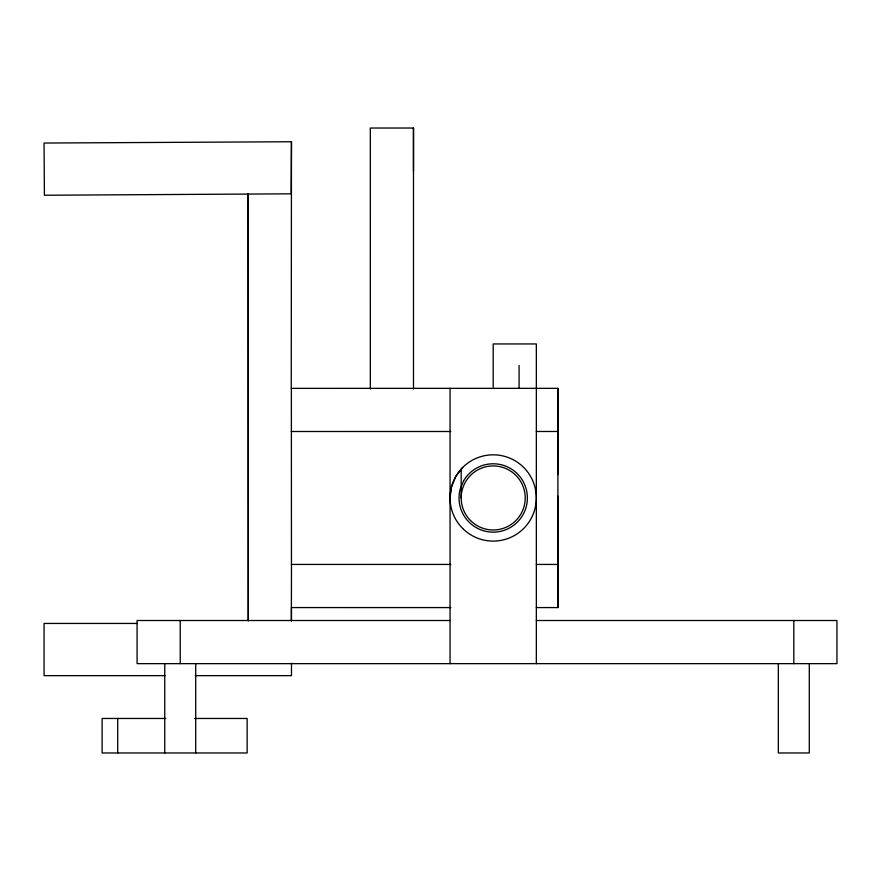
<?xml version="1.0" encoding="UTF-8"?>
<svg xmlns="http://www.w3.org/2000/svg" width="881" height="881" viewBox="0 0 881 881"><rect width="100%" height="100%" fill="white"/><g stroke="black" fill="none" stroke-linecap="round" stroke-linejoin="round"><path stroke-width="1.32" d="M291.358 620.797L291.479 564.435L450.819 564.424M413.486 171.167L413.486 128.031L413.486 388.917M536.342 607.571L557.904 607.571L557.904 388.345L291.248 388.367L291.457 141.742L44.05 143.041L44.413 195.241L291.182 193.82L291.457 141.742M450.059 497.963L451.524 486.797L455.84 476.39L462.69 467.459M291.446 564.468L291.369 388.345M291.248 431.503L450.786 431.492M413.486 128.031L370.317 128.031L370.339 388.917M536.342 431.481L557.915 431.481M536.342 564.435L557.904 564.435M450.808 607.582L291.446 607.571L291.468 620.753M450.059 620.51L137.084 620.51L137.084 663.646L836.95 663.646L836.95 620.51L536.342 620.51M137.293 623.44L44.061 623.44L44.061 675.639L165.022 675.639M195.263 675.639L291.479 675.639L291.479 663.272M165.683 718.467L102.108 718.467L102.108 752.969L247.143 752.969L247.143 718.467L194.58 718.467M248.332 620.698L248.167 193.787L248.211 620.72M809.287 663.646L809.287 752.969L778.33 752.969L778.33 663.646M793.814 620.51L793.814 663.646M557.915 388.345L557.904 474.628M557.904 496.201L557.904 607.571M536.342 663.646L536.342 343.942L493.195 343.942L493.195 387.089M519.085 365.516L519.085 388.345M461.17 469.441L461.17 497.963M450.059 388.345L450.059 663.646M195.714 663.646L195.714 752.969M180.231 620.51L180.231 663.646M164.747 663.646L164.747 752.969M117.713 718.467L117.713 752.969M463.593 480.861L460.179 489.109A34.194 34.194 0 0 0 499.131 531.628A34.194 34.194 0 0 0 521.2 478.35A34.194 34.194 0 0 0 463.593 480.861M462.69 528.468A43.136 43.136 0 0 0 534.866 509.119A43.136 43.136 0 0 0 482.028 456.292A43.136 43.136 0 0 0 462.69 528.468M470.553 520.605A32.035 32.035 0 0 0 524.14 506.245A32.035 32.035 0 0 0 484.913 467.018A32.035 32.035 0 0 0 470.553 520.605"/></g></svg>
